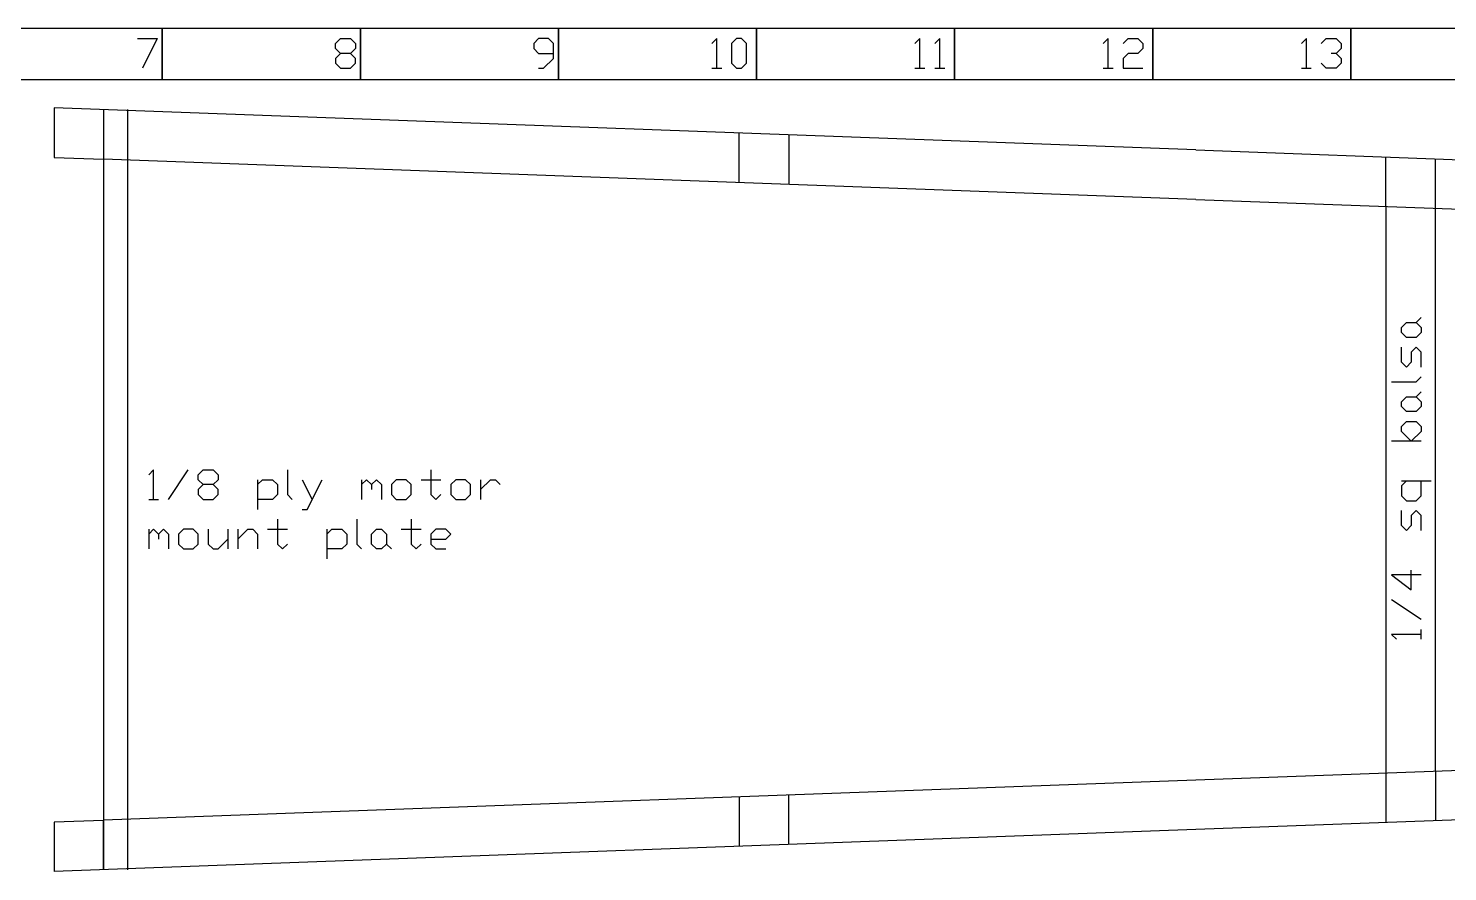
# Model space of a CAD drawing. Extents: x 0 to 102, y 0 to 13.
# Drawn here: x 6.33 to 13.49, y 8.92 to 13.18 of the extents above; entities that cross this region are included whole.
import ezdxf

# ---------------------------------------------------------------- set-up
doc = ezdxf.new("R2010")
doc.units = 0
doc.layers.get('0').update_dxf_attribs({"color": 9, "linetype": 'CONTINUOUS'})

msp = doc.modelspace()

# ---------------------------------------------------------------- linework, layer by layer
at = {"color": 7, "linetype": 'CONTINUOUS'}
for p, q in [((12.2188, 12.5643), (6.4552, 12.7771)), ((6.4552, 12.7771), (6.4552, 12.527)), ((6.7052, 12.7678), (6.7052, 12.5177)), ((6.7052, 12.7678), (6.7052, 8.9291)), ((6.7052, 12.7678), (6.7052, 12.5177)), ((6.8252, 12.7678), (6.8252, 8.9291)), ((9.9135, 12.3994), (9.9135, 12.6494)), ((10.1635, 12.6402), (10.1635, 12.3902)), ((12.2188, 12.5643, 0), (45.3297, 11.3387, 0)), ((6.4552, 12.5266), (6.7052, 12.5175)), ((12.2188, 12.3144), (6.7052, 12.5177)), ((13.1783, 12.2789), (13.1783, 12.5288)), ((13.4283, 12.2696), (13.4283, 12.5195)), ((12.2188, 12.3144, 0), (48.5875, 10.9679, 0)), ((13.1783, 12.2789), (13.1783, 9.417)), ((13.4283, 9.4262), (13.4283, 12.2696)), ((48.5875, 10.7179, 0), (12.2188, 9.3817, 0)), ((45.3297, 10.3481, 0), (12.2188, 9.1318, 0)), ((13.1783, 9.417), (13.1783, 9.1671)), ((13.4283, 9.4262), (13.4283, 9.1763)), ((12.2188, 9.3817), (6.7052, 9.1791)), ((9.9135, 9.297), (9.9135, 9.047)), ((10.1635, 9.0562), (10.1635, 9.3062)), ((6.4552, 9.1712), (6.7052, 9.1791)), ((6.7052, 9.1791), (6.7052, 8.9291)), ((6.7052, 8.9291), (6.7052, 9.1791)), ((6.4552, 9.17), (6.4552, 8.9199)), ((12.2188, 9.1318), (6.4552, 8.9199))]:
    msp.add_line(p, q, dxfattribs=at)
at = {"color": 7, "linetype": 'CONTINUOUS', "flags": 128}
for points in [[(6.001, 12.9194), (7.001, 12.9194), (7.001, 13.1783), (6.001, 13.1783)], [(7.001, 12.9194), (8.001, 12.9194), (8.001, 13.1783), (7.001, 13.1783)], [(8.001, 12.9194), (9.001, 12.9194), (9.001, 13.1783), (8.001, 13.1783)], [(9.001, 12.9194), (10.001, 12.9194), (10.001, 13.1783), (9.001, 13.1783)], [(10.001, 12.9194), (11.001, 12.9194), (11.001, 13.1783), (10.001, 13.1783)], [(11.001, 12.9194), (12.001, 12.9194), (12.001, 13.1783), (11.001, 13.1783)], [(12.001, 12.9194), (13.001, 12.9194), (13.001, 13.1783), (12.001, 13.1783)], [(13.001, 12.9194), (14.001, 12.9194), (14.001, 13.1783), (13.001, 13.1783)]]:
    msp.add_lwpolyline(points, close=True, dxfattribs=at)
at = {"linetype": 'BYBLOCK', "flags": 128}
for points in [[(6.876, 13.1268), (6.976, 13.1268), (6.901, 12.9768)], [(7.901, 12.9768), (7.951, 12.9768), (7.976, 13.0018), (7.976, 13.0268), (7.951, 13.0518), (7.901, 13.0518), (7.876, 13.0768), (7.876, 13.1018), (7.901, 13.1268), (7.951, 13.1268), (7.976, 13.1018), (7.976, 13.0768), (7.951, 13.0518)], [(8.901, 12.9768), (8.926, 12.9768), (8.976, 13.0268), (8.976, 13.1018), (8.951, 13.1268), (8.901, 13.1268), (8.876, 13.1018), (8.876, 13.0768), (8.901, 13.0518), (8.976, 13.0518)], [(9.8001, 12.9768), (9.8001, 13.1268), (9.7751, 13.1018)], [(9.9001, 12.9768), (9.9251, 12.9768), (9.9501, 13.0018), (9.9501, 13.1018), (9.9251, 13.1268), (9.9001, 13.1268), (9.8751, 13.1018), (9.8751, 13.0018), (9.9001, 12.9768)], [(10.8259, 12.9768), (10.8259, 13.1268), (10.8009, 13.1018)], [(10.9259, 12.9768), (10.9259, 13.1268), (10.9009, 13.1018)], [(11.7767, 12.9768), (11.7767, 13.1268), (11.7517, 13.1018)], [(11.8517, 13.1018), (11.8767, 13.1268), (11.9267, 13.1268), (11.9517, 13.1018), (11.9517, 13.0768), (11.9267, 13.0518), (11.8767, 13.0518), (11.8517, 13.0268), (11.8517, 12.9768), (11.9517, 12.9768)], [(12.7767, 12.9768), (12.7767, 13.1268), (12.7517, 13.1018)], [(12.8517, 13.1018), (12.8767, 13.1268), (12.9267, 13.1268), (12.9517, 13.1018), (12.9517, 13.0768), (12.9267, 13.0518), (12.9017, 13.0518)], [(7.901, 13.0518), (7.876, 13.0268), (7.876, 13.0018), (7.901, 12.9768)], [(12.9267, 13.0518), (12.9517, 13.0268), (12.9517, 13.0018), (12.9267, 12.9768), (12.8767, 12.9768), (12.8517, 13.0018)], [(9.7751, 12.9768), (9.8251, 12.9768)], [(10.8009, 12.9768), (10.8509, 12.9768)], [(10.9009, 12.9768), (10.9509, 12.9768)], [(11.7517, 12.9768), (11.8017, 12.9768)], [(12.7517, 12.9768), (12.8017, 12.9768)], [(13.3315, 11.693), (13.3565, 11.668), (13.3565, 11.643), (13.3315, 11.618), (13.2815, 11.618), (13.2565, 11.643), (13.2565, 11.668), (13.2815, 11.693), (13.3315, 11.693), (13.3565, 11.718)], [(13.3565, 11.468), (13.3565, 11.543), (13.3315, 11.568), (13.3065, 11.543), (13.3065, 11.493), (13.2815, 11.468), (13.2565, 11.493), (13.2565, 11.568)], [(13.2065, 11.393), (13.3315, 11.393), (13.3565, 11.418)], [(13.3315, 11.318), (13.3565, 11.293), (13.3565, 11.268), (13.3315, 11.243), (13.2815, 11.243), (13.2565, 11.268), (13.2565, 11.293), (13.2815, 11.318), (13.3315, 11.318), (13.3565, 11.343)], [(13.3065, 11.093), (13.2565, 11.143), (13.2565, 11.168), (13.2815, 11.193), (13.3315, 11.193), (13.3565, 11.168), (13.3565, 11.143), (13.3065, 11.093)], [(13.3565, 11.093), (13.2065, 11.093)], [(6.9575, 10.7992), (6.9575, 10.9492), (6.9325, 10.9242)], [(7.0325, 10.7992), (7.1325, 10.9492)], [(7.2075, 10.7992), (7.2575, 10.7992), (7.2825, 10.8242), (7.2825, 10.8492), (7.2575, 10.8742), (7.2075, 10.8742), (7.1825, 10.8992), (7.1825, 10.9242), (7.2075, 10.9492), (7.2575, 10.9492), (7.2825, 10.9242), (7.2825, 10.8992), (7.2575, 10.8742)], [(7.4825, 10.8992), (7.4825, 10.7492)], [(7.4825, 10.8742), (7.5075, 10.8992), (7.5575, 10.8992), (7.5825, 10.8742), (7.5825, 10.8242), (7.5575, 10.7992), (7.4825, 10.7992)], [(7.6325, 10.9492), (7.6325, 10.8242), (7.6575, 10.7992)], [(7.7075, 10.7492), (7.7325, 10.7492), (7.8075, 10.8992)], [(7.7075, 10.8992), (7.7575, 10.7992)], [(8.0075, 10.8992), (8.0075, 10.7992)], [(8.0075, 10.8742), (8.0325, 10.8992), (8.0575, 10.8742), (8.0575, 10.8492)], [(8.0575, 10.8742), (8.0825, 10.8992), (8.1075, 10.8742), (8.1075, 10.7992)], [(8.1825, 10.7992), (8.2325, 10.7992), (8.2575, 10.8242), (8.2575, 10.8742), (8.2325, 10.8992), (8.1825, 10.8992), (8.1575, 10.8742), (8.1575, 10.8242), (8.1825, 10.7992)], [(8.3075, 10.8992), (8.4075, 10.8992)], [(8.3575, 10.9492), (8.3575, 10.8242), (8.3825, 10.7992), (8.4075, 10.8242)], [(8.4825, 10.7992), (8.5325, 10.7992), (8.5575, 10.8242), (8.5575, 10.8742), (8.5325, 10.8992), (8.4825, 10.8992), (8.4575, 10.8742), (8.4575, 10.8242), (8.4825, 10.7992)], [(8.6075, 10.8992), (8.6075, 10.7992)], [(8.6075, 10.8492), (8.6575, 10.8992), (8.6825, 10.8992), (8.7075, 10.8742)], [(13.2815, 10.893), (13.2565, 10.868), (13.2565, 10.818), (13.2815, 10.793), (13.3315, 10.793), (13.3565, 10.818), (13.3565, 10.893)], [(13.2565, 10.893), (13.4065, 10.893)], [(7.2075, 10.8742), (7.1825, 10.8492), (7.1825, 10.8242), (7.2075, 10.7992)], [(6.9325, 10.7992), (6.9825, 10.7992)], [(7.5825, 10.6992), (7.5825, 10.5742), (7.6075, 10.5492), (7.6325, 10.5742)], [(7.9825, 10.6992), (7.9825, 10.5742), (8.0075, 10.5492)], [(8.2575, 10.6992), (8.2575, 10.5742), (8.2825, 10.5492), (8.3075, 10.5742)], [(13.3565, 10.643), (13.3565, 10.718), (13.3315, 10.743), (13.3065, 10.718), (13.3065, 10.668), (13.2815, 10.643), (13.2565, 10.668), (13.2565, 10.743)], [(6.9325, 10.6492), (6.9325, 10.5492)], [(6.9325, 10.6242), (6.9575, 10.6492), (6.9825, 10.6242), (6.9825, 10.5992)], [(6.9825, 10.6242), (7.0075, 10.6492), (7.0325, 10.6242), (7.0325, 10.5492)], [(7.1075, 10.5492), (7.1575, 10.5492), (7.1825, 10.5742), (7.1825, 10.6242), (7.1575, 10.6492), (7.1075, 10.6492), (7.0825, 10.6242), (7.0825, 10.5742), (7.1075, 10.5492)], [(7.2325, 10.6492), (7.2325, 10.5742), (7.2575, 10.5492), (7.2825, 10.5492), (7.3325, 10.5992)], [(7.3325, 10.6492), (7.3325, 10.5492)], [(7.3825, 10.6492), (7.3825, 10.5492)], [(7.3825, 10.5992), (7.4325, 10.6492), (7.4575, 10.6492), (7.4825, 10.6242), (7.4825, 10.5492)], [(7.5325, 10.6492), (7.6325, 10.6492)], [(7.8325, 10.6492), (7.8325, 10.4992)], [(7.8325, 10.6242), (7.8575, 10.6492), (7.9075, 10.6492), (7.9325, 10.6242), (7.9325, 10.5742), (7.9075, 10.5492), (7.8325, 10.5492)], [(8.1325, 10.5742), (8.1075, 10.5492), (8.0825, 10.5492), (8.0575, 10.5742), (8.0575, 10.6242), (8.0825, 10.6492), (8.1075, 10.6492), (8.1325, 10.6242), (8.1325, 10.5742), (8.1575, 10.5492)], [(8.2075, 10.6492), (8.3075, 10.6492)], [(8.3575, 10.5992), (8.4325, 10.5992), (8.4575, 10.6242), (8.4325, 10.6492), (8.3825, 10.6492), (8.3575, 10.6242), (8.3575, 10.5742), (8.3825, 10.5492), (8.4325, 10.5492)], [(13.3565, 10.418), (13.2065, 10.418), (13.3065, 10.343), (13.3065, 10.443)], [(13.3565, 10.193), (13.2065, 10.293)], [(13.3565, 10.118), (13.2065, 10.118), (13.2315, 10.093)], [(13.3565, 10.093), (13.3565, 10.143)]]:
    msp.add_lwpolyline(points, dxfattribs=at)

doc.saveas('drawing.dxf')
